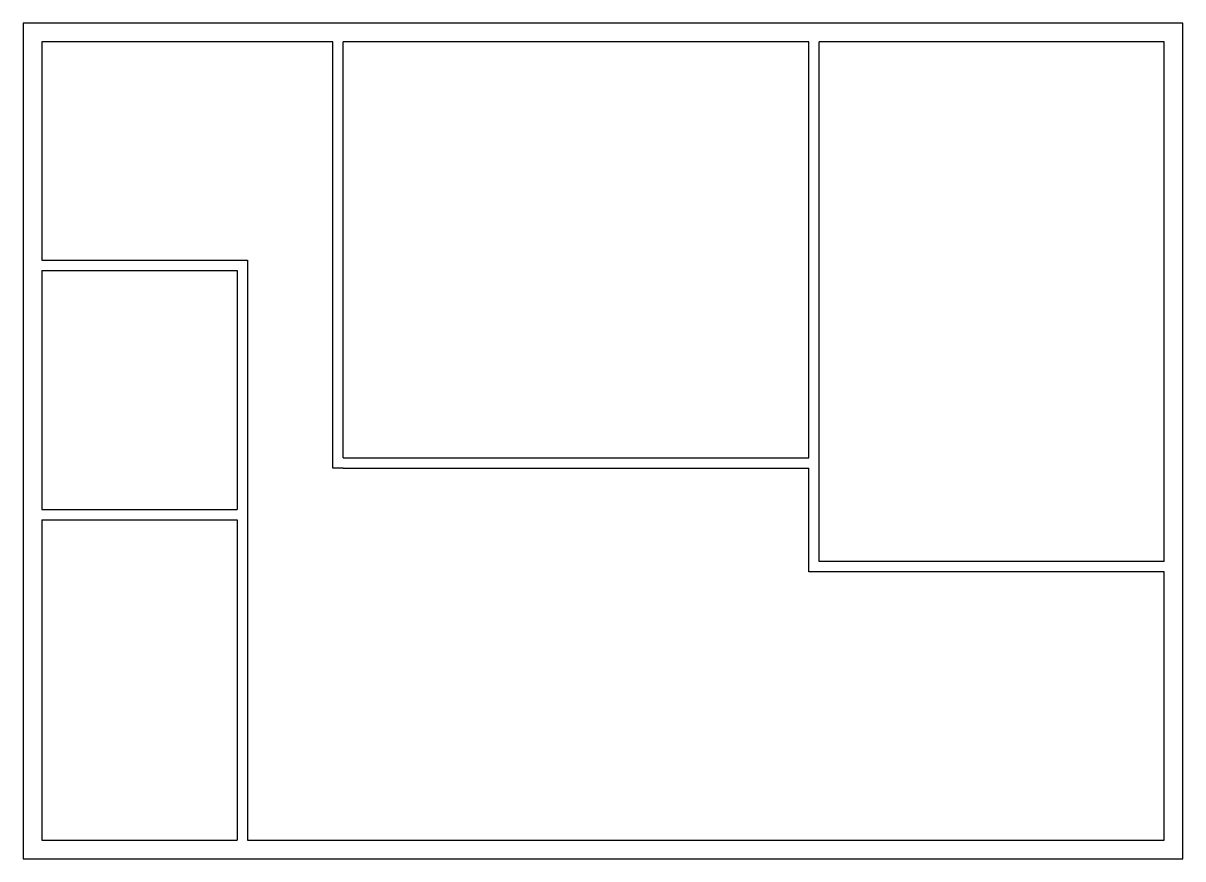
# Model space of a CAD drawing. Header units: inches. Extents: x 17 to 575, y 34 to 1431.
# Drawn here: x 17 to 575, y 34 to 436 of the extents above.
import ezdxf

# ---------------------------------------------------------------- set-up
doc = ezdxf.new("R2010")
doc.units = ezdxf.units.IN
doc.header["$MEASUREMENT"] = 0
doc.layers.get('0').update_dxf_attribs({"color": 9})
doc.layers.add('3D', color=9, linetype='Continuous')

msp = doc.modelspace()

# ---------------------------------------------------------------- linework, layer by layer
for p, q in [((574.71, 435.78), (16.71, 435.78)), ((16.71, 435.78), (16.71, 33.78)), ((574.71, 33.78), (574.71, 435.78)), ((165.75, 221.73), (165.75, 426.78)), ((170.75, 226.73), (170.75, 426.78)), ((394.71, 226.73), (394.71, 426.78)), ((399.71, 206.78), (399.71, 426.78)), ((25.71, 321.78), (124.71, 321.78)), ((124.71, 321.78), (124.71, 42.78)), ((25.71, 316.78), (119.71, 316.78)), ((119.71, 316.78), (119.71, 201.78)), ((394.71, 206.78), (394.71, 221.73)), ((399.71, 176.78), (399.71, 206.78)), ((25.71, 201.78), (119.71, 201.78)), ((394.71, 171.78), (394.71, 201.78)), ((25.71, 196.78), (119.71, 196.78)), ((119.71, 196.78), (119.71, 42.78)), ((565.71, 176.78), (399.71, 176.78)), ((565.71, 171.78), (394.71, 171.78)), ((16.71, 33.78), (574.71, 33.78))]:
    msp.add_line(p, q)
for points in [[(165.75, 426.78), (25.71, 426.78), (25.71, 321.78)], [(394.71, 426.78), (170.75, 426.78)], [(565.71, 201.78), (565.71, 426.78), (399.71, 426.78)], [(25.71, 316.78), (25.71, 201.78)], [(565.71, 176.78), (565.71, 201.78)], [(25.71, 196.78), (25.71, 42.78), (119.71, 42.78)], [(124.71, 42.78), (565.71, 42.78), (565.71, 171.78)]]:
    msp.add_lwpolyline(points)
at = {"layer": '3D'}
for p, q in [((170.75, 226.73), (394.71, 226.73)), ((170.75, 221.73), (165.75, 221.73)), ((170.75, 221.73), (394.71, 221.73)), ((394.71, 201.78), (394.71, 206.78))]:
    msp.add_line(p, q, dxfattribs=at)

doc.saveas('drawing.dxf')
